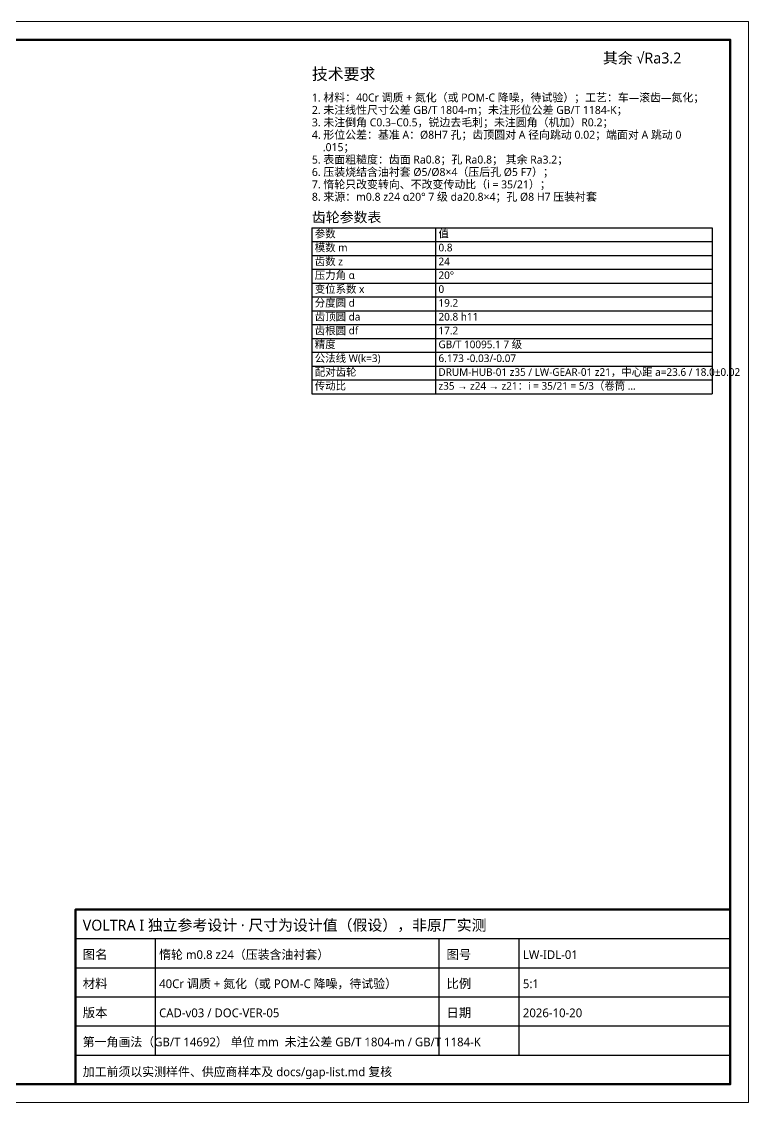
# Model space of a CAD drawing. Header units: millimetres. Extents: x 0 to 420, y 0 to 297.
# Drawn here: x 220.2 to 420, y 0 to 297 of the extents above; entities that cross this region are included whole.
import ezdxf

# ---------------------------------------------------------------- set-up
doc = ezdxf.new("R2010")
doc.units = ezdxf.units.MM
doc.layers.add('FRAME', color=7, linetype='CONTINUOUS', lineweight=70)
doc.layers.add('TEXT', color=7, linetype='CONTINUOUS', lineweight=25)
doc.styles.add('CJK', font='NotoSansCJK-Regular.ttc')

msp = doc.modelspace()

# ---------------------------------------------------------------- linework, layer by layer
at = {"layer": 'FRAME', "lineweight": 18}
msp.add_lwpolyline([(0, 0), (420, 0), (420, 297), (0, 297)], close=True, dxfattribs=at)
at = {"layer": 'FRAME'}
for points in [[(25, 5), (415, 5), (415, 292), (25, 292)], [(235, 5), (415, 5), (415, 53), (235, 53)]]:
    msp.add_lwpolyline(points, close=True, dxfattribs=at)
at = {"layer": 'TEXT'}
for p, q in [((300, 240.35), (300, 194.75)), ((334, 240.35), (334, 194.75)), ((410, 240.35), (410, 194.75)), ((235, 45), (415, 45)), ((257, 13), (257, 45)), ((335, 13), (335, 45)), ((357, 13), (357, 45)), ((235, 37), (415, 37)), ((235, 29), (415, 29)), ((235, 21), (415, 21)), ((235, 13), (415, 13))]:
    msp.add_line(p, q, dxfattribs=at)
for points in [[(300, 240.35), (410, 240.35)], [(300, 236.55), (410, 236.55)], [(300, 232.75), (410, 232.75)], [(300, 228.95), (410, 228.95)], [(300, 225.15), (410, 225.15)], [(300, 221.35), (410, 221.35)], [(300, 217.55), (410, 217.55)], [(300, 213.75), (410, 213.75)], [(300, 209.95), (410, 209.95)], [(300, 206.15), (410, 206.15)], [(300, 202.35), (410, 202.35)], [(300, 198.55), (410, 198.55)], [(300, 194.75), (410, 194.75)]]:
    msp.add_lwpolyline(points, dxfattribs=at)

# ---------------------------------------------------------------- texts
at = {"layer": 'TEXT', "style": 'CJK'}
for s, height, p in [('其余 √Ra3.2', 3, (380, 285.5)), ('技术要求', 3.2, (300, 281)), ('1. 材料：40Cr 调质 + 氮化（或 POM-C 降噪，待试验）；工艺：车—滚齿—氮化；', 2.2, (300, 275.04)), ('2. 未注线性尺寸公差 GB/T 1804-m；未注形位公差 GB/T 1184-K；', 2.2, (300, 271.63)), ('3. 未注倒角 C0.3–C0.5，锐边去毛刺；未注圆角（机加）R0.2；', 2.2, (300, 268.22)), ('4. 形位公差：基准 A：Ø8H7 孔；齿顶圆对 A 径向跳动 0.02；端面对 A 跳动 0', 2.2, (300, 264.81)), ('\u3000.015；', 2.2, (300, 261.4)), ('5. 表面粗糙度：齿面 Ra0.8；孔 Ra0.8； 其余 Ra3.2；', 2.2, (300, 257.99)), ('6. 压装烧结含油衬套 Ø5/Ø8×4（压后孔 Ø5 F7）；', 2.2, (300, 254.58)), ('7. 惰轮只改变转向、不改变传动比（i = 35/21）；', 2.2, (300, 251.17)), ('8. 来源：m0.8 z24 α20° 7 级 da20.8×4；孔 Ø8 H7 压装衬套', 2.2, (300, 247.76)), ('齿轮参数表', 2.8, (300, 241.85)), ('参数', 2.1, (300.8, 237.65)), ('值', 2.1, (334.8, 237.65)), ('模数 m', 2.1, (300.8, 233.85)), ('0.8', 2.1, (334.8, 233.85)), ('齿数 z', 2.1, (300.8, 230.05)), ('24', 2.1, (334.8, 230.05)), ('压力角 α', 2.1, (300.8, 226.25)), ('20°', 2.1, (334.8, 226.25)), ('变位系数 x', 2.1, (300.8, 222.45)), ('0', 2.1, (334.8, 222.45)), ('分度圆 d', 2.1, (300.8, 218.65)), ('19.2', 2.1, (334.8, 218.65)), ('齿顶圆 da', 2.1, (300.8, 214.85)), ('20.8 h11', 2.1, (334.8, 214.85)), ('齿根圆 df', 2.1, (300.8, 211.05)), ('17.2', 2.1, (334.8, 211.05)), ('精度', 2.1, (300.8, 207.25)), ('GB/T 10095.1 7 级', 2.1, (334.8, 207.25)), ('公法线 W(k=3)', 2.1, (300.8, 203.45)), ('6.173 -0.03/-0.07', 2.1, (334.8, 203.45)), ('配对齿轮', 2.1, (300.8, 199.65)), ('DRUM-HUB-01 z35 / LW-GEAR-01 z21，中心距 a=23.6 / 18.0±0.02', 2.1, (334.8, 199.65)), ('传动比', 2.1, (300.8, 195.85)), ('z35 → z24 → z21：i = 35/21 = 5/3（卷筒 …', 2.1, (334.8, 195.85)), ('VOLTRA I 独立参考设计 · 尺寸为设计值（假设），非原厂实测', 3, (237, 47.2)), ('图名', 2.5, (237, 39.4)), ('惰轮 m0.8 z24（压装含油衬套）', 2.4, (258, 39.4)), ('图号', 2.5, (337, 39.4)), ('LW-IDL-01', 2.4, (358, 39.4)), ('材料', 2.5, (237, 31.4)), ('40Cr 调质 + 氮化（或 POM-C 降噪，待试验）', 2.4, (258, 31.4)), ('比例', 2.5, (337, 31.4)), ('5:1', 2.4, (358, 31.4)), ('版本', 2.5, (237, 23.4)), ('CAD-v03 / DOC-VER-05', 2.4, (258, 23.4)), ('日期', 2.5, (337, 23.4)), ('2026-10-20', 2.4, (358, 23.4)), ('第一角画法（GB/T 14692） 单位 mm  未注公差 GB/T 1804-m / GB/T 1184-K', 2.4, (237, 15.4)), ('加工前须以实测样件、供应商样本及 docs/gap-list.md 复核', 2.4, (237, 7.2))]:
    msp.add_text(s, height=height, dxfattribs=at).set_placement(p)

doc.saveas('drawing.dxf')
